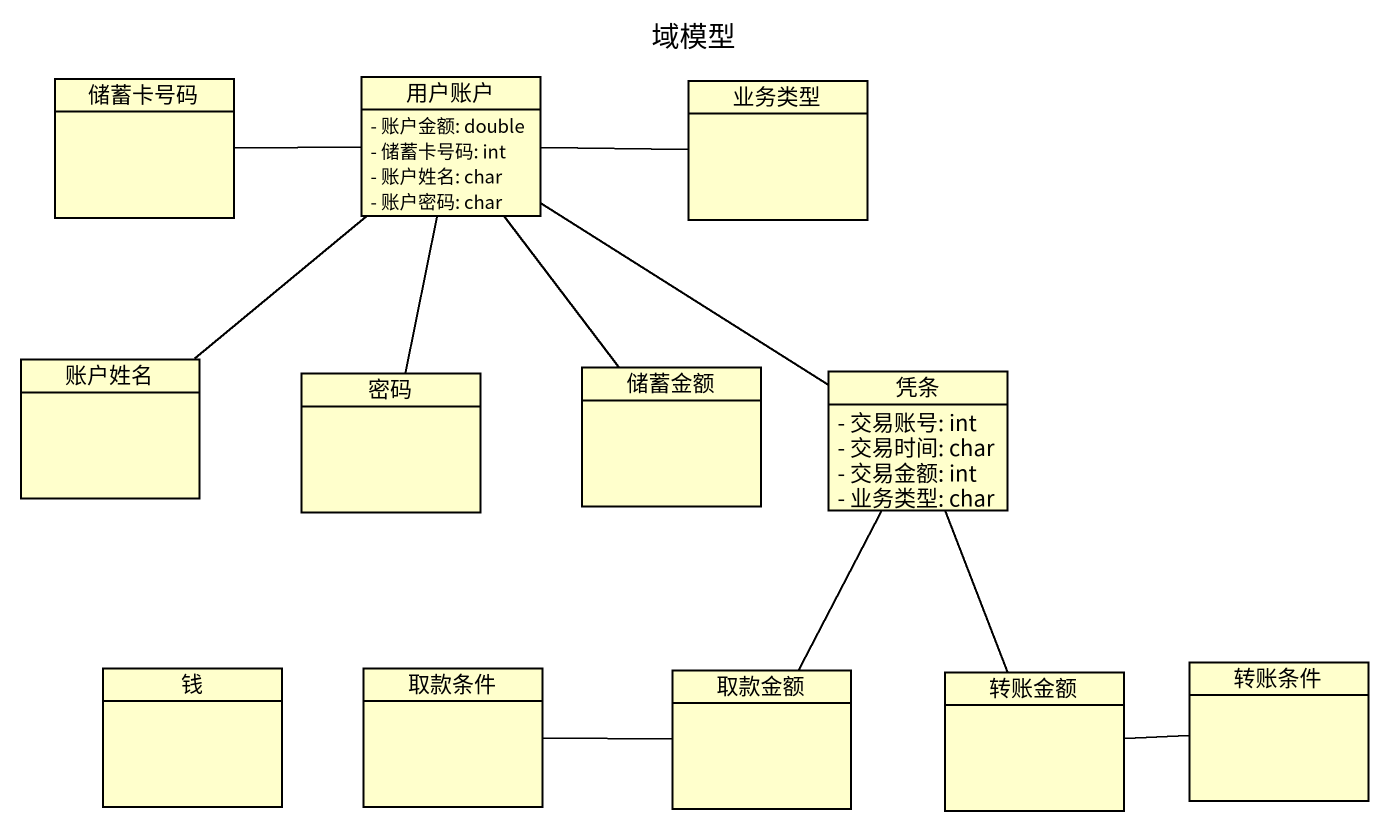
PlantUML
@startuml
title 域模型
hide circle
hide empty members
skinparam classAttributeIconSize 0
class 储蓄卡号码
class 用户账户 {
  - 账户金额: double
  - 储蓄卡号码: int
  - 账户姓名: char
  - 账户密码: char
}
class 业务类型
class 账户姓名
class 密码
class 储蓄金额
class 凭条 {
  - 交易账号: int
  - 交易时间: char
  - 交易金额: int
  - 业务类型: char
}
class 钱
class 取款条件
class 取款金额
class 转账金额
class 转账条件
储蓄卡号码 -right- 用户账户
用户账户 -right- 业务类型
用户账户 -- 账户姓名
用户账户 -- 密码
用户账户 -- 储蓄金额
用户账户 -- 凭条
凭条 -- 取款金额
凭条 -- 转账金额
取款金额 -left- 取款条件
转账金额 -right- 转账条件
@enduml
